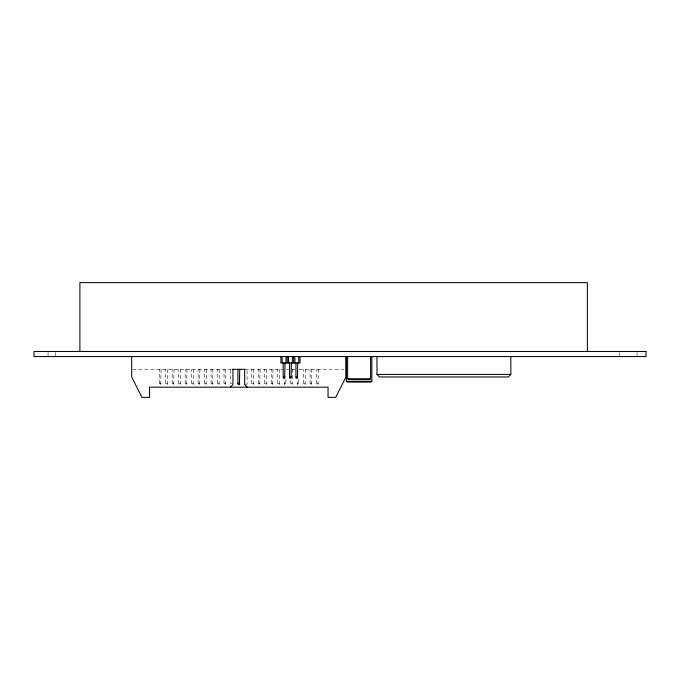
<?xml version="1.0" encoding="UTF-8"?>
<svg xmlns="http://www.w3.org/2000/svg" width="680" height="680" viewBox="0 0 680 680"><rect width="100%" height="100%" fill="white"/><g stroke="black" fill="none" stroke-linecap="round" stroke-linejoin="round"><path stroke-width="0.51" stroke-dasharray="3.4 2.55" d="M161.041 369.325L160.786 384.625L159.511 384.625L159.256 383.35L159.256 369.325M167.518 369.325L167.263 384.625L165.988 384.625L165.733 383.35L165.733 369.325M173.995 369.325L173.74 384.625L172.465 384.625L172.21 383.35L172.21 369.325M180.472 369.325L180.217 384.625L178.942 384.625L178.687 383.35L178.687 369.325M186.949 369.325L186.694 384.625L185.419 384.625L185.164 383.35L185.164 369.325M193.426 369.325L193.171 384.625L191.896 384.625L191.641 383.35L191.641 369.325M199.903 369.325L199.648 384.625L198.373 384.625L198.118 383.35L198.118 369.325M206.38 369.325L206.125 384.625L204.85 384.625L204.595 383.35L204.595 369.325M212.857 369.325L212.602 384.625L211.327 384.625L211.072 383.35L211.072 369.325M219.334 369.325L219.079 384.625L217.804 384.625L217.549 383.35L217.549 369.325M225.811 369.325L225.556 384.625L224.281 384.625L224.026 383.35L224.026 369.325M253.555 369.325L253.3 384.625L252.025 384.625L251.77 383.35L251.77 369.325M260.032 369.325L259.777 384.625L258.502 384.625L258.247 383.35L258.247 369.325M266.509 369.325L266.254 384.625L264.979 384.625L264.724 383.35L264.724 369.325M272.986 369.325L272.731 384.625L271.456 384.625L271.201 383.35L271.201 369.325M279.463 369.325L279.208 384.625L277.933 384.625L277.678 383.35L277.678 369.325M285.94 379.346L285.685 384.625L284.41 384.625L284.155 380.341M292.417 369.325L292.162 384.625L290.887 384.625L290.632 380.341M298.894 379.346L298.639 384.625L297.364 384.625L297.109 380.341M305.371 369.325L305.116 384.625L303.841 384.625L303.586 383.35L303.586 369.325M311.848 369.325L311.593 384.625L310.318 384.625L310.063 383.35L310.063 369.325M318.325 369.325L318.07 384.625L316.795 384.625L316.54 383.35L316.54 369.325M132.77 369.325L232.458 369.325M245.182 369.325L282.65 369.325M286.535 369.325L288.66 369.325M292.137 369.325L295.298 369.325M299.26 369.325L343.808 369.325M159.256 383.35L161.041 383.35M165.733 383.35L167.518 383.35M172.21 383.35L173.995 383.35M178.687 383.35L180.472 383.35M185.164 383.35L186.949 383.35M191.641 383.35L193.426 383.35M198.118 383.35L199.903 383.35M204.595 383.35L206.38 383.35M211.072 383.35L212.857 383.35M217.549 383.35L219.334 383.35M224.026 383.35L225.811 383.35M232.288 383.35L230.503 383.35L230.503 369.325M251.77 383.35L253.555 383.35M258.247 383.35L260.032 383.35M264.724 383.35L266.509 383.35M271.201 383.35L272.986 383.35M277.678 383.35L279.463 383.35M284.155 383.35L285.94 383.35M290.632 383.35L292.417 383.35M297.109 383.35L298.894 383.35M303.586 383.35L305.371 383.35M310.063 383.35L311.848 383.35M316.54 383.35L318.325 383.35M245.548 384.625L246.823 384.625L247.078 383.35L247.078 369.325M637.075 352.495L637.075 356.575M619.225 352.495L619.225 356.575M55.675 352.495L55.649 356.575M48.05 352.495L48.025 356.575"/><path stroke-width="1.02" d="M239.708 369.325L239.453 384.625L238.178 384.625L237.924 383.35L237.924 369.325M284.971 362.95L284.716 378.25L283.441 378.25L283.186 376.975L283.186 362.95M291.346 362.95L291.091 378.25L289.816 378.25L289.561 376.975L289.561 362.95M297.721 362.95L297.466 378.25L296.191 378.25L295.936 376.975L295.936 362.95M230.401 387.175L232.951 384.625L232.951 369.325M510.85 356.575L510.85 374.425L508.3 376.975L379.525 376.975L376.975 374.425L376.975 356.575M370.6 356.575L370.6 378.76L369.325 379.525L348.925 379.525L347.65 378.76L347.65 356.575M371.875 356.575L371.875 381.31L370.6 382.075L347.65 382.075L346.375 381.31L346.375 356.575M232.458 369.325L245.182 369.325M376.975 374.425L510.85 374.425M283.186 376.975L284.971 376.975M289.561 376.975L291.346 376.975M295.936 376.975L297.721 376.975M347.65 378.76L370.6 378.76M346.375 381.31L371.875 381.31M237.924 383.35L239.708 383.35M247.231 387.175L244.681 384.625L244.681 369.325M587.35 351.475L587.35 282.625L79.9 282.625L79.9 351.475M345.916 356.575L345.916 376.975L335.716 397.375L328.066 397.375L328.066 387.175L149.566 387.175L149.566 397.375L141.916 397.375L131.716 376.975L131.716 356.575M300.016 356.575L300.016 362.95L280.891 362.95L280.891 356.575M298.741 356.575L298.741 362.95M294.916 356.575L294.916 362.95M293.641 356.575L293.641 362.95M292.366 356.575L292.366 362.95M288.541 356.575L288.541 362.95M287.266 356.575L287.266 362.95M285.991 356.575L285.991 362.95M282.166 356.575L282.166 362.95M646 351.475L34 351.475L34 356.575L646 356.575L646 351.475"/></g></svg>
